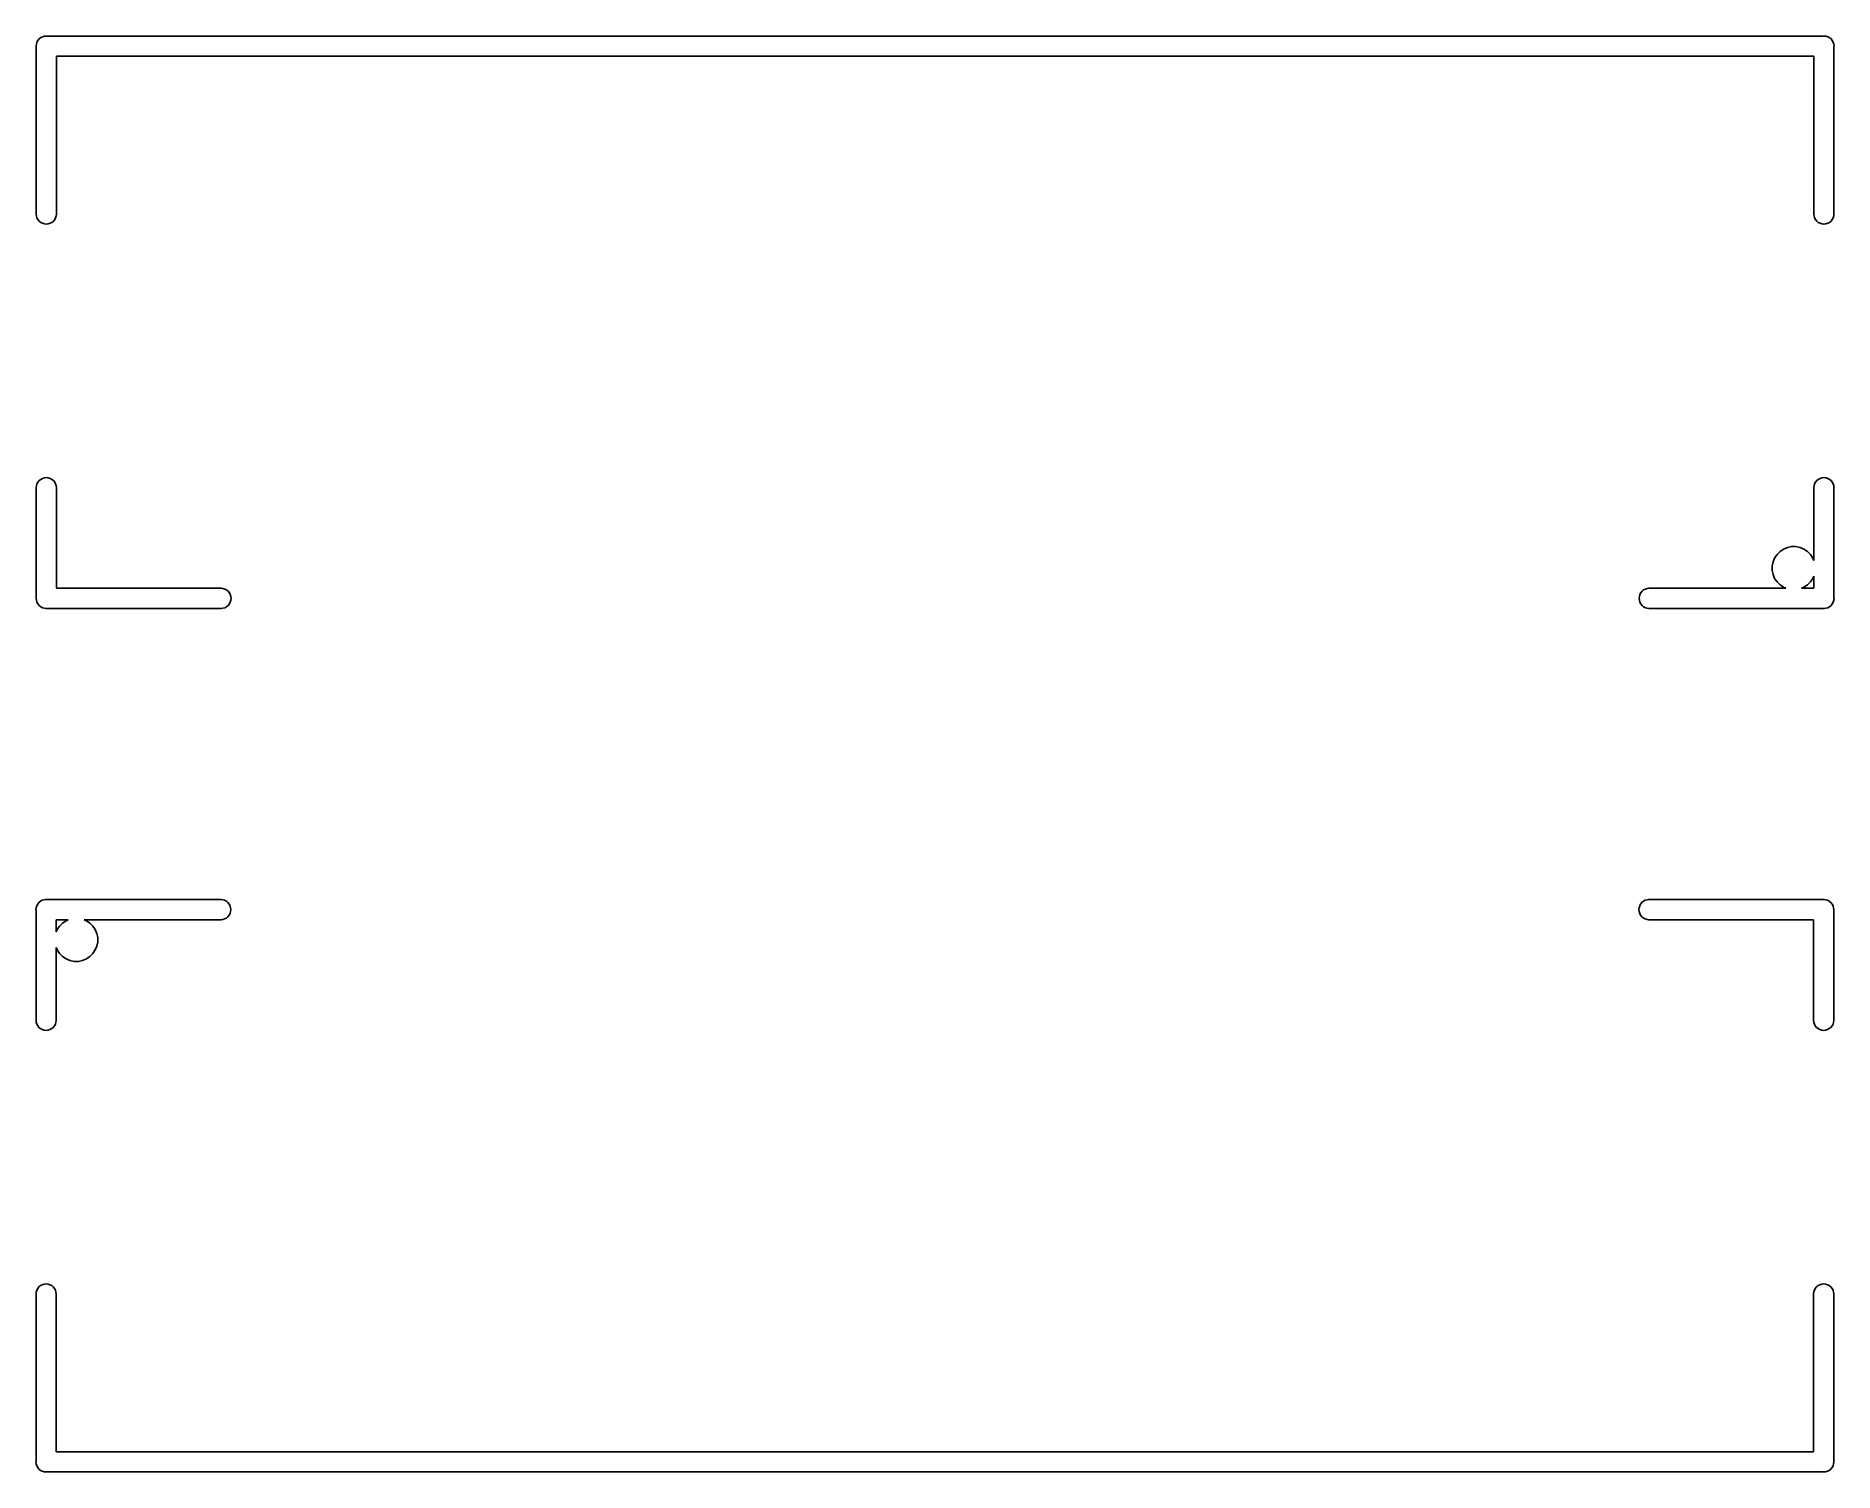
# Model space of a CAD drawing. Extents: x 146.8 to 169.5, y -74.7 to -56.5.
import ezdxf

# ---------------------------------------------------------------- set-up
doc = ezdxf.new("R2010")
doc.units = 0
doc.layers.add('BLACK', color=7, linetype='CONTINUOUS')

msp = doc.modelspace()

# ---------------------------------------------------------------- linework, layer by layer
at = {"layer": 'BLACK', "linetype": 'CONTINUOUS'}
for p, q in [((146.801, -56.642), (146.804, -56.6171)), ((146.804, -56.6171), (146.811, -56.5932)), ((146.811, -56.5932), (146.823, -56.5711)), ((146.823, -56.5711), (146.839, -56.5518)), ((146.839, -56.5518), (146.858, -56.5359)), ((146.858, -56.5359), (146.88, -56.5241)), ((146.88, -56.5241), (146.904, -56.5168)), ((146.904, -56.5168), (146.923, -56.515)), ((146.923, -56.515), (146.929, -56.5144)), ((146.929, -56.5144), (146.935, -56.515)), ((146.935, -56.515), (169.403, -56.515)), ((169.403, -56.515), (169.409, -56.5144)), ((169.409, -56.5144), (169.415, -56.515)), ((169.415, -56.515), (169.434, -56.5168)), ((169.434, -56.5168), (169.458, -56.5241)), ((169.458, -56.5241), (169.48, -56.5359)), ((169.48, -56.5359), (169.499, -56.5518)), ((169.499, -56.5518), (169.515, -56.5711)), ((169.515, -56.5711), (169.527, -56.5932)), ((169.527, -56.5932), (169.534, -56.6171)), ((169.534, -56.6171), (169.537, -56.642)), ((146.802, -56.6482), (146.801, -56.642)), ((146.802, -58.7722), (146.802, -56.6482)), ((169.282, -56.769), (147.056, -56.769)), ((147.056, -56.769), (147.056, -58.7722)), ((169.282, -58.7722), (169.282, -56.769)), ((169.537, -56.642), (169.536, -56.6482)), ((169.536, -56.6482), (169.536, -58.7722)), ((146.804, -58.7909), (146.802, -58.7722)), ((146.811, -58.8148), (146.804, -58.7909)), ((146.823, -58.8369), (146.811, -58.8148)), ((146.839, -58.8562), (146.823, -58.8369)), ((146.858, -58.8721), (146.839, -58.8562)), ((146.88, -58.8839), (146.858, -58.8721)), ((146.904, -58.8912), (146.88, -58.8839)), ((146.929, -58.8936), (146.904, -58.8912)), ((146.954, -58.8912), (146.929, -58.8936)), ((146.978, -58.8839), (146.954, -58.8912)), ((147, -58.8721), (146.978, -58.8839)), ((147.019, -58.8562), (147, -58.8721)), ((147.035, -58.8369), (147.019, -58.8562)), ((147.047, -58.8148), (147.035, -58.8369)), ((147.054, -58.7909), (147.047, -58.8148)), ((147.056, -58.7722), (147.054, -58.7909)), ((169.284, -58.7909), (169.282, -58.7722)), ((169.291, -58.8148), (169.284, -58.7909)), ((169.303, -58.8369), (169.291, -58.8148)), ((169.319, -58.8562), (169.303, -58.8369)), ((169.338, -58.8721), (169.319, -58.8562)), ((169.36, -58.8839), (169.338, -58.8721)), ((169.384, -58.8912), (169.36, -58.8839)), ((169.409, -58.8936), (169.384, -58.8912)), ((169.434, -58.8912), (169.409, -58.8936)), ((169.458, -58.8839), (169.434, -58.8912)), ((169.48, -58.8721), (169.458, -58.8839)), ((169.499, -58.8562), (169.48, -58.8721)), ((169.515, -58.8369), (169.499, -58.8562)), ((169.527, -58.8148), (169.515, -58.8369)), ((169.534, -58.7909), (169.527, -58.8148)), ((169.536, -58.7722), (169.534, -58.7909)), ((146.802, -62.2218), (146.804, -62.2031)), ((146.802, -63.6208), (146.802, -62.2218)), ((146.804, -62.2031), (146.811, -62.1792)), ((146.811, -62.1792), (146.823, -62.1571)), ((146.823, -62.1571), (146.839, -62.1378)), ((146.839, -62.1378), (146.858, -62.1219)), ((146.858, -62.1219), (146.88, -62.1101)), ((146.88, -62.1101), (146.904, -62.1028)), ((146.904, -62.1028), (146.929, -62.1004)), ((146.929, -62.1004), (146.954, -62.1028)), ((146.954, -62.1028), (146.978, -62.1101)), ((146.978, -62.1101), (147, -62.1219)), ((147, -62.1219), (147.019, -62.1378)), ((147.019, -62.1378), (147.035, -62.1571)), ((147.035, -62.1571), (147.047, -62.1792)), ((147.047, -62.1792), (147.054, -62.2031)), ((147.054, -62.2031), (147.056, -62.2218)), ((147.056, -62.2218), (147.056, -63.5)), ((169.282, -62.2218), (169.284, -62.2031)), ((169.282, -63.1467), (169.282, -62.2218)), ((169.284, -62.2031), (169.291, -62.1792)), ((169.291, -62.1792), (169.303, -62.1571)), ((169.303, -62.1571), (169.319, -62.1378)), ((169.319, -62.1378), (169.338, -62.1219)), ((169.338, -62.1219), (169.36, -62.1101)), ((169.36, -62.1101), (169.384, -62.1028)), ((169.384, -62.1028), (169.409, -62.1004)), ((169.409, -62.1004), (169.434, -62.1028)), ((169.434, -62.1028), (169.458, -62.1101)), ((169.458, -62.1101), (169.48, -62.1219)), ((169.48, -62.1219), (169.499, -62.1378)), ((169.499, -62.1378), (169.515, -62.1571)), ((169.515, -62.1571), (169.527, -62.1792)), ((169.527, -62.1792), (169.534, -62.2031)), ((169.534, -62.2031), (169.536, -62.2218)), ((169.536, -62.2218), (169.536, -63.6208)), ((168.899, -63.0044), (168.948, -62.9838)), ((168.948, -62.9838), (169.001, -62.9733)), ((169.001, -62.9733), (169.055, -62.9733)), ((169.055, -62.9733), (169.108, -62.9838)), ((169.108, -62.9838), (169.157, -63.0044)), ((168.755, -63.2191), (168.766, -63.1665)), ((168.766, -63.1665), (168.786, -63.1168)), ((168.786, -63.1168), (168.816, -63.0722)), ((168.816, -63.0722), (168.854, -63.0342)), ((168.854, -63.0342), (168.899, -63.0044)), ((169.157, -63.0044), (169.202, -63.0342)), ((169.202, -63.0342), (169.24, -63.0722)), ((169.24, -63.0722), (169.27, -63.1168)), ((169.27, -63.1168), (169.282, -63.1467)), ((168.755, -63.2729), (168.755, -63.2191)), ((168.766, -63.3255), (168.755, -63.2729)), ((168.786, -63.3752), (168.766, -63.3255)), ((168.816, -63.4198), (168.786, -63.3752)), ((168.854, -63.4578), (168.816, -63.4198)), ((169.24, -63.4198), (169.202, -63.4578)), ((169.27, -63.3752), (169.24, -63.4198)), ((169.282, -63.3453), (169.27, -63.3752)), ((169.282, -63.5), (169.282, -63.3453)), ((146.801, -63.627), (146.802, -63.6208)), ((146.804, -63.6519), (146.801, -63.627)), ((146.811, -63.6758), (146.804, -63.6519)), ((147.056, -63.5), (149.144, -63.5)), ((149.144, -63.5), (149.163, -63.5018)), ((149.163, -63.5018), (149.187, -63.5091)), ((149.187, -63.5091), (149.209, -63.5209)), ((149.209, -63.5209), (149.228, -63.5368)), ((149.228, -63.5368), (149.244, -63.5561)), ((149.244, -63.5561), (149.256, -63.5782)), ((149.256, -63.5782), (149.263, -63.6021)), ((149.263, -63.6519), (149.256, -63.6758)), ((149.263, -63.6021), (149.266, -63.627)), ((149.266, -63.627), (149.263, -63.6519)), ((167.072, -63.627), (167.075, -63.6021)), ((167.075, -63.6519), (167.072, -63.627)), ((167.075, -63.6021), (167.082, -63.5782)), ((167.082, -63.6758), (167.075, -63.6519)), ((167.082, -63.5782), (167.094, -63.5561)), ((167.094, -63.5561), (167.11, -63.5368)), ((167.11, -63.5368), (167.129, -63.5209)), ((167.129, -63.5209), (167.151, -63.5091)), ((167.151, -63.5091), (167.175, -63.5018)), ((167.175, -63.5018), (167.194, -63.5)), ((167.194, -63.5), (168.929, -63.5)), ((168.899, -63.4876), (168.854, -63.4578)), ((168.929, -63.5), (168.899, -63.4876)), ((169.157, -63.4876), (169.127, -63.5)), ((169.127, -63.5), (169.282, -63.5)), ((169.202, -63.4578), (169.157, -63.4876)), ((169.534, -63.6519), (169.527, -63.6758)), ((169.537, -63.627), (169.534, -63.6519)), ((169.536, -63.6208), (169.537, -63.627)), ((146.823, -63.6979), (146.811, -63.6758)), ((146.839, -63.7172), (146.823, -63.6979)), ((146.858, -63.7331), (146.839, -63.7172)), ((146.88, -63.7449), (146.858, -63.7331)), ((146.904, -63.7522), (146.88, -63.7449)), ((146.923, -63.754), (146.904, -63.7522)), ((146.929, -63.7546), (146.923, -63.754)), ((146.935, -63.754), (146.929, -63.7546)), ((149.144, -63.754), (146.935, -63.754)), ((149.163, -63.7522), (149.144, -63.754)), ((149.187, -63.7449), (149.163, -63.7522)), ((149.209, -63.7331), (149.187, -63.7449)), ((149.228, -63.7172), (149.209, -63.7331)), ((149.244, -63.6979), (149.228, -63.7172)), ((149.256, -63.6758), (149.244, -63.6979)), ((167.094, -63.6979), (167.082, -63.6758)), ((167.11, -63.7172), (167.094, -63.6979)), ((167.129, -63.7331), (167.11, -63.7172)), ((167.151, -63.7449), (167.129, -63.7331)), ((167.175, -63.7522), (167.151, -63.7449)), ((167.194, -63.754), (167.175, -63.7522)), ((169.403, -63.754), (167.194, -63.754)), ((169.409, -63.7546), (169.403, -63.754)), ((169.415, -63.754), (169.409, -63.7546)), ((169.434, -63.7522), (169.415, -63.754)), ((169.458, -63.7449), (169.434, -63.7522)), ((169.48, -63.7331), (169.458, -63.7449)), ((169.499, -63.7172), (169.48, -63.7331)), ((169.515, -63.6979), (169.499, -63.7172)), ((169.527, -63.6758), (169.515, -63.6979)), ((146.801, -67.5391), (146.808, -67.5152)), ((146.808, -67.5152), (146.82, -67.4931)), ((146.82, -67.4931), (146.836, -67.4738)), ((146.836, -67.4738), (146.855, -67.4579)), ((146.855, -67.4579), (146.877, -67.4461)), ((146.877, -67.4461), (146.901, -67.4388)), ((146.901, -67.4388), (146.92, -67.437)), ((146.92, -67.437), (146.926, -67.4364)), ((146.926, -67.4364), (146.932, -67.437)), ((146.932, -67.437), (149.141, -67.437)), ((149.141, -67.437), (149.16, -67.4388)), ((149.16, -67.4388), (149.184, -67.4461)), ((149.184, -67.4461), (149.206, -67.4579)), ((149.206, -67.4579), (149.225, -67.4738)), ((149.225, -67.4738), (149.241, -67.4931)), ((149.241, -67.4931), (149.253, -67.5152)), ((149.253, -67.5152), (149.26, -67.5391)), ((167.072, -67.5391), (167.079, -67.5152)), ((167.079, -67.5152), (167.091, -67.4931)), ((167.091, -67.4931), (167.107, -67.4738)), ((167.107, -67.4738), (167.126, -67.4579)), ((167.126, -67.4579), (167.148, -67.4461)), ((167.148, -67.4461), (167.172, -67.4388)), ((167.172, -67.4388), (167.191, -67.437)), ((167.191, -67.437), (169.4, -67.437)), ((169.4, -67.437), (169.406, -67.4364)), ((169.406, -67.4364), (169.412, -67.437)), ((169.412, -67.437), (169.431, -67.4388)), ((169.431, -67.4388), (169.455, -67.4461)), ((169.455, -67.4461), (169.477, -67.4579)), ((169.477, -67.4579), (169.496, -67.4738)), ((169.496, -67.4738), (169.512, -67.4931)), ((169.512, -67.4931), (169.524, -67.5152)), ((169.524, -67.5152), (169.531, -67.5391)), ((146.798, -67.564), (146.801, -67.5391)), ((146.799, -67.5702), (146.798, -67.564)), ((146.799, -68.9692), (146.799, -67.5702)), ((147.053, -67.691), (147.053, -67.8457)), ((147.207, -67.691), (147.053, -67.691)), ((147.095, -67.7712), (147.133, -67.7332)), ((147.133, -67.7332), (147.178, -67.7034)), ((147.178, -67.7034), (147.207, -67.691)), ((149.141, -67.691), (147.406, -67.691)), ((147.406, -67.691), (147.436, -67.7034)), ((147.436, -67.7034), (147.481, -67.7332)), ((147.481, -67.7332), (147.519, -67.7712)), ((149.16, -67.6892), (149.141, -67.691)), ((149.184, -67.6819), (149.16, -67.6892)), ((149.206, -67.6701), (149.184, -67.6819)), ((149.225, -67.6542), (149.206, -67.6701)), ((149.241, -67.6349), (149.225, -67.6542)), ((149.253, -67.6128), (149.241, -67.6349)), ((149.26, -67.5889), (149.253, -67.6128)), ((149.26, -67.5391), (149.262, -67.564)), ((149.262, -67.564), (149.26, -67.5889)), ((167.069, -67.564), (167.072, -67.5391)), ((167.072, -67.5889), (167.069, -67.564)), ((167.079, -67.6128), (167.072, -67.5889)), ((167.091, -67.6349), (167.079, -67.6128)), ((167.107, -67.6542), (167.091, -67.6349)), ((167.126, -67.6701), (167.107, -67.6542)), ((167.148, -67.6819), (167.126, -67.6701)), ((167.172, -67.6892), (167.148, -67.6819)), ((167.191, -67.691), (167.172, -67.6892)), ((169.279, -67.691), (167.191, -67.691)), ((169.279, -68.9692), (169.279, -67.691)), ((169.531, -67.5391), (169.533, -67.564)), ((169.533, -67.564), (169.533, -67.5702)), ((169.533, -67.5702), (169.533, -68.9692)), ((147.053, -67.8457), (147.065, -67.8158)), ((147.065, -67.8158), (147.095, -67.7712)), ((147.519, -67.7712), (147.548, -67.8158)), ((147.548, -67.8158), (147.569, -67.8655)), ((147.569, -67.8655), (147.579, -67.9181)), ((147.579, -67.9719), (147.569, -68.0245)), ((147.579, -67.9181), (147.579, -67.9719)), ((147.065, -68.0742), (147.053, -68.0443)), ((147.053, -68.0443), (147.053, -68.9692)), ((147.095, -68.1188), (147.065, -68.0742)), ((147.133, -68.1568), (147.095, -68.1188)), ((147.178, -68.1866), (147.133, -68.1568)), ((147.227, -68.2072), (147.178, -68.1866)), ((147.28, -68.2177), (147.227, -68.2072)), ((147.386, -68.2072), (147.334, -68.2177)), ((147.436, -68.1866), (147.386, -68.2072)), ((147.481, -68.1568), (147.436, -68.1866)), ((147.519, -68.1188), (147.481, -68.1568)), ((147.548, -68.0742), (147.519, -68.1188)), ((147.569, -68.0245), (147.548, -68.0742)), ((147.334, -68.2177), (147.28, -68.2177)), ((146.801, -68.9879), (146.799, -68.9692)), ((146.808, -69.0118), (146.801, -68.9879)), ((146.82, -69.0339), (146.808, -69.0118)), ((146.836, -69.0532), (146.82, -69.0339)), ((146.855, -69.0691), (146.836, -69.0532)), ((146.877, -69.0809), (146.855, -69.0691)), ((146.901, -69.0882), (146.877, -69.0809)), ((146.926, -69.0906), (146.901, -69.0882)), ((146.951, -69.0882), (146.926, -69.0906)), ((146.975, -69.0809), (146.951, -69.0882)), ((146.997, -69.0691), (146.975, -69.0809)), ((147.016, -69.0532), (146.997, -69.0691)), ((147.032, -69.0339), (147.016, -69.0532)), ((147.044, -69.0118), (147.032, -69.0339)), ((147.051, -68.9879), (147.044, -69.0118)), ((147.053, -68.9692), (147.051, -68.9879)), ((169.281, -68.9879), (169.279, -68.9692)), ((169.288, -69.0118), (169.281, -68.9879)), ((169.3, -69.0339), (169.288, -69.0118)), ((169.316, -69.0532), (169.3, -69.0339)), ((169.335, -69.0691), (169.316, -69.0532)), ((169.357, -69.0809), (169.335, -69.0691)), ((169.381, -69.0882), (169.357, -69.0809)), ((169.406, -69.0906), (169.381, -69.0882)), ((169.431, -69.0882), (169.406, -69.0906)), ((169.455, -69.0809), (169.431, -69.0882)), ((169.477, -69.0691), (169.455, -69.0809)), ((169.496, -69.0532), (169.477, -69.0691)), ((169.512, -69.0339), (169.496, -69.0532)), ((169.524, -69.0118), (169.512, -69.0339)), ((169.531, -68.9879), (169.524, -69.0118)), ((169.533, -68.9692), (169.531, -68.9879)), ((146.855, -72.3189), (146.877, -72.3071)), ((146.877, -72.3071), (146.901, -72.2998)), ((146.901, -72.2998), (146.926, -72.2974)), ((146.926, -72.2974), (146.951, -72.2998)), ((146.951, -72.2998), (146.975, -72.3071)), ((146.975, -72.3071), (146.997, -72.3189)), ((169.335, -72.3189), (169.357, -72.3071)), ((169.357, -72.3071), (169.381, -72.2998)), ((169.381, -72.2998), (169.406, -72.2974)), ((169.406, -72.2974), (169.431, -72.2998)), ((169.431, -72.2998), (169.455, -72.3071)), ((169.455, -72.3071), (169.477, -72.3189)), ((146.799, -72.4188), (146.801, -72.4001)), ((146.799, -74.5428), (146.799, -72.4188)), ((146.801, -72.4001), (146.808, -72.3762)), ((146.808, -72.3762), (146.82, -72.3541)), ((146.82, -72.3541), (146.836, -72.3348)), ((146.836, -72.3348), (146.855, -72.3189)), ((146.997, -72.3189), (147.016, -72.3348)), ((147.016, -72.3348), (147.032, -72.3541)), ((147.032, -72.3541), (147.044, -72.3762)), ((147.044, -72.3762), (147.051, -72.4001)), ((147.051, -72.4001), (147.053, -72.4188)), ((147.053, -72.4188), (147.053, -74.422)), ((169.279, -72.4188), (169.281, -72.4001)), ((169.279, -74.422), (169.279, -72.4188)), ((169.281, -72.4001), (169.288, -72.3762)), ((169.288, -72.3762), (169.3, -72.3541)), ((169.3, -72.3541), (169.316, -72.3348)), ((169.316, -72.3348), (169.335, -72.3189)), ((169.477, -72.3189), (169.496, -72.3348)), ((169.496, -72.3348), (169.512, -72.3541)), ((169.512, -72.3541), (169.524, -72.3762)), ((169.524, -72.3762), (169.531, -72.4001)), ((169.531, -72.4001), (169.533, -72.4188)), ((169.533, -72.4188), (169.533, -74.5428)), ((146.798, -74.549), (146.799, -74.5428)), ((146.801, -74.5739), (146.798, -74.549)), ((146.808, -74.5978), (146.801, -74.5739)), ((147.053, -74.422), (169.279, -74.422)), ((169.531, -74.5739), (169.524, -74.5978)), ((169.533, -74.549), (169.531, -74.5739)), ((169.533, -74.5428), (169.533, -74.549)), ((146.82, -74.6199), (146.808, -74.5978)), ((146.836, -74.6392), (146.82, -74.6199)), ((146.855, -74.6551), (146.836, -74.6392)), ((146.877, -74.6669), (146.855, -74.6551)), ((146.901, -74.6742), (146.877, -74.6669)), ((146.92, -74.676), (146.901, -74.6742)), ((146.926, -74.6766), (146.92, -74.676)), ((146.932, -74.676), (146.926, -74.6766)), ((169.4, -74.676), (146.932, -74.676)), ((169.406, -74.6766), (169.4, -74.676)), ((169.412, -74.676), (169.406, -74.6766)), ((169.431, -74.6742), (169.412, -74.676)), ((169.455, -74.6669), (169.431, -74.6742)), ((169.477, -74.6551), (169.455, -74.6669)), ((169.496, -74.6392), (169.477, -74.6551)), ((169.512, -74.6199), (169.496, -74.6392)), ((169.524, -74.5978), (169.512, -74.6199))]:
    msp.add_line(p, q, dxfattribs=at)

doc.saveas('drawing.dxf')
